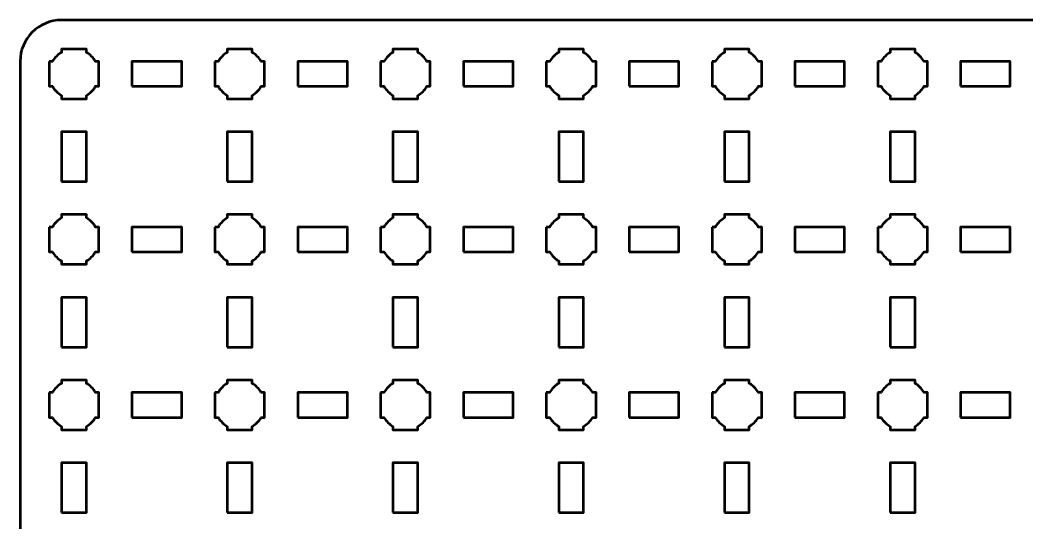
# Model space of a CAD drawing. Header units: centimetres. Extents: x -35.1 to 14.2, y -39.5 to 9.8.
# Drawn here: x -35.15 to -23, y 3.73 to 9.8 of the extents above; entities that cross this region are included whole.
import ezdxf

# ---------------------------------------------------------------- set-up
doc = ezdxf.new("R2010")
doc.units = ezdxf.units.CM
doc.header["$MEASUREMENT"] = 0
doc.layers.add('Layer 1', color=7, linetype='Continuous')

msp = doc.modelspace()

# ---------------------------------------------------------------- linework, layer by layer
at = {"layer": 'Layer 1', "color": 250, "lineweight": 53}
for points in [[(-33.8, 9), (-33.2, 9), (-33.2, 9.3), (-33.8, 9.3), (-33.8, 9)], [(-31.8, 9), (-31.2, 9), (-31.2, 9.3), (-31.8, 9.3), (-31.8, 9)], [(-29.8, 9), (-29.2, 9), (-29.2, 9.3), (-29.8, 9.3), (-29.8, 9)], [(-27.8, 9), (-27.2, 9), (-27.2, 9.3), (-27.8, 9.3), (-27.8, 9)], [(-25.8, 9), (-25.2, 9), (-25.2, 9.3), (-25.8, 9.3), (-25.8, 9)], [(-23.8, 9), (-23.2, 9), (-23.2, 9.3), (-23.8, 9.3), (-23.8, 9)], [(-34.65, 7.85), (-34.35, 7.85), (-34.35, 8.45), (-34.65, 8.45), (-34.65, 7.85)], [(-32.65, 7.85), (-32.35, 7.85), (-32.35, 8.45), (-32.65, 8.45), (-32.65, 7.85)], [(-30.65, 7.85), (-30.35, 7.85), (-30.35, 8.45), (-30.65, 8.45), (-30.65, 7.85)], [(-28.65, 7.85), (-28.35, 7.85), (-28.35, 8.45), (-28.65, 8.45), (-28.65, 7.85)], [(-26.65, 7.85), (-26.35, 7.85), (-26.35, 8.45), (-26.65, 8.45), (-26.65, 7.85)], [(-24.65, 7.85), (-24.35, 7.85), (-24.35, 8.45), (-24.65, 8.45), (-24.65, 7.85)], [(-33.8, 7), (-33.2, 7), (-33.2, 7.3), (-33.8, 7.3), (-33.8, 7)], [(-31.8, 7), (-31.2, 7), (-31.2, 7.3), (-31.8, 7.3), (-31.8, 7)], [(-29.8, 7), (-29.2, 7), (-29.2, 7.3), (-29.8, 7.3), (-29.8, 7)], [(-27.8, 7), (-27.2, 7), (-27.2, 7.3), (-27.8, 7.3), (-27.8, 7)], [(-25.8, 7), (-25.2, 7), (-25.2, 7.3), (-25.8, 7.3), (-25.8, 7)], [(-23.8, 7), (-23.2, 7), (-23.2, 7.3), (-23.8, 7.3), (-23.8, 7)], [(-34.65, 5.85), (-34.35, 5.85), (-34.35, 6.45), (-34.65, 6.45), (-34.65, 5.85)], [(-32.65, 5.85), (-32.35, 5.85), (-32.35, 6.45), (-32.65, 6.45), (-32.65, 5.85)], [(-30.65, 5.85), (-30.35, 5.85), (-30.35, 6.45), (-30.65, 6.45), (-30.65, 5.85)], [(-28.65, 5.85), (-28.35, 5.85), (-28.35, 6.45), (-28.65, 6.45), (-28.65, 5.85)], [(-26.65, 5.85), (-26.35, 5.85), (-26.35, 6.45), (-26.65, 6.45), (-26.65, 5.85)], [(-24.65, 5.85), (-24.35, 5.85), (-24.35, 6.45), (-24.65, 6.45), (-24.65, 5.85)], [(-33.8, 5), (-33.2, 5), (-33.2, 5.3), (-33.8, 5.3), (-33.8, 5)], [(-31.8, 5), (-31.2, 5), (-31.2, 5.3), (-31.8, 5.3), (-31.8, 5)], [(-29.8, 5), (-29.2, 5), (-29.2, 5.3), (-29.8, 5.3), (-29.8, 5)], [(-27.8, 5), (-27.2, 5), (-27.2, 5.3), (-27.8, 5.3), (-27.8, 5)], [(-25.8, 5), (-25.2, 5), (-25.2, 5.3), (-25.8, 5.3), (-25.8, 5)], [(-23.8, 5), (-23.2, 5), (-23.2, 5.3), (-23.8, 5.3), (-23.8, 5)], [(-34.65, 3.85), (-34.35, 3.85), (-34.35, 4.45), (-34.65, 4.45), (-34.65, 3.85)], [(-32.65, 3.85), (-32.35, 3.85), (-32.35, 4.45), (-32.65, 4.45), (-32.65, 3.85)], [(-30.65, 3.85), (-30.35, 3.85), (-30.35, 4.45), (-30.65, 4.45), (-30.65, 3.85)], [(-28.65, 3.85), (-28.35, 3.85), (-28.35, 4.45), (-28.65, 4.45), (-28.65, 3.85)], [(-26.65, 3.85), (-26.35, 3.85), (-26.35, 4.45), (-26.65, 4.45), (-26.65, 3.85)], [(-24.65, 3.85), (-24.35, 3.85), (-24.35, 4.45), (-24.65, 4.45), (-24.65, 3.85)]]:
    msp.add_lwpolyline(points, close=True, dxfattribs=at)
msp.add_open_spline([(-35.15, -39), (-35.15, -39), (-35.15, 9.3), (-35.15, 9.3), (-35.15, 9.3), (-35.15, 9.57609), (-34.92609, 9.8), (-34.65, 9.8), (-34.65, 9.8), (-34.65, 9.8), (13.65, 9.8), (13.65, 9.8), (13.65, 9.8), (13.92609, 9.8), (14.15, 9.57609), (14.15, 9.3), (14.15, 9.3), (14.15, 9.3), (14.15, -39), (14.15, -39), (14.15, -39), (14.15, -39.27609), (13.92609, -39.5), (13.65, -39.5), (13.65, -39.5), (13.65, -39.5), (-34.65, -39.5), (-34.65, -39.5), (-34.65, -39.5), (-34.92609, -39.5), (-35.15, -39.27609), (-35.15, -39)], degree=3, knots=[0, 0, 0, 0, 0.125, 0.125, 0.125, 0.125, 0.25, 0.25, 0.25, 0.25, 0.375, 0.375, 0.375, 0.375, 0.5, 0.5, 0.5, 0.5, 0.625, 0.625, 0.625, 0.625, 0.75, 0.75, 0.75, 0.75, 0.875, 0.875, 0.875, 0.875, 1, 1, 1, 1], dxfattribs=at)
at = {"layer": 'Layer 1', "lineweight": 53}
for points in [[(-34.8, 9.3), (-34.8, 9.3), (-34.75985, 9.3), (-34.75985, 9.3), (-34.75985, 9.3), (-34.7335, 9.34553), (-34.69553, 9.3835), (-34.65, 9.40985), (-34.65, 9.40985), (-34.65, 9.40985), (-34.65, 9.45), (-34.65, 9.45), (-34.65, 9.45), (-34.65, 9.45), (-34.5, 9.45), (-34.5, 9.45), (-34.5, 9.45), (-34.5, 9.45), (-34.35, 9.45), (-34.35, 9.45), (-34.35, 9.45), (-34.35, 9.45), (-34.35, 9.40985), (-34.35, 9.40985), (-34.35, 9.40985), (-34.30447, 9.3835), (-34.2665, 9.34553), (-34.24015, 9.3), (-34.24015, 9.3), (-34.24015, 9.3), (-34.2, 9.3), (-34.2, 9.3), (-34.2, 9.3), (-34.2, 9.3), (-34.2, 9.15), (-34.2, 9.15), (-34.2, 9.15), (-34.2, 9.15), (-34.2, 9), (-34.2, 9), (-34.2, 9), (-34.2, 9), (-34.24015, 9), (-34.24015, 9), (-34.24015, 9), (-34.2665, 8.95447), (-34.30447, 8.9165), (-34.35, 8.89015), (-34.35, 8.89015), (-34.35, 8.89015), (-34.35, 8.85), (-34.35, 8.85), (-34.35, 8.85), (-34.35, 8.85), (-34.5, 8.85), (-34.5, 8.85), (-34.5, 8.85), (-34.5, 8.85), (-34.65, 8.85), (-34.65, 8.85), (-34.65, 8.85), (-34.65, 8.85), (-34.65, 8.89015), (-34.65, 8.89015), (-34.65, 8.89015), (-34.69553, 8.9165), (-34.7335, 8.95447), (-34.75985, 9), (-34.75985, 9), (-34.75985, 9), (-34.8, 9), (-34.8, 9), (-34.8, 9), (-34.8, 9), (-34.8, 9.15), (-34.8, 9.15), (-34.8, 9.15), (-34.8, 9.15), (-34.8, 9.3), (-34.8, 9.3)], [(-32.8, 9.3), (-32.8, 9.3), (-32.75985, 9.3), (-32.75985, 9.3), (-32.75985, 9.3), (-32.7335, 9.34553), (-32.69553, 9.3835), (-32.65, 9.40985), (-32.65, 9.40985), (-32.65, 9.40985), (-32.65, 9.45), (-32.65, 9.45), (-32.65, 9.45), (-32.65, 9.45), (-32.5, 9.45), (-32.5, 9.45), (-32.5, 9.45), (-32.5, 9.45), (-32.35, 9.45), (-32.35, 9.45), (-32.35, 9.45), (-32.35, 9.45), (-32.35, 9.40985), (-32.35, 9.40985), (-32.35, 9.40985), (-32.30447, 9.3835), (-32.2665, 9.34553), (-32.24015, 9.3), (-32.24015, 9.3), (-32.24015, 9.3), (-32.2, 9.3), (-32.2, 9.3), (-32.2, 9.3), (-32.2, 9.3), (-32.2, 9.15), (-32.2, 9.15), (-32.2, 9.15), (-32.2, 9.15), (-32.2, 9), (-32.2, 9), (-32.2, 9), (-32.2, 9), (-32.24015, 9), (-32.24015, 9), (-32.24015, 9), (-32.2665, 8.95447), (-32.30447, 8.9165), (-32.35, 8.89015), (-32.35, 8.89015), (-32.35, 8.89015), (-32.35, 8.85), (-32.35, 8.85), (-32.35, 8.85), (-32.35, 8.85), (-32.5, 8.85), (-32.5, 8.85), (-32.5, 8.85), (-32.5, 8.85), (-32.65, 8.85), (-32.65, 8.85), (-32.65, 8.85), (-32.65, 8.85), (-32.65, 8.89015), (-32.65, 8.89015), (-32.65, 8.89015), (-32.69553, 8.9165), (-32.7335, 8.95447), (-32.75985, 9), (-32.75985, 9), (-32.75985, 9), (-32.8, 9), (-32.8, 9), (-32.8, 9), (-32.8, 9), (-32.8, 9.15), (-32.8, 9.15), (-32.8, 9.15), (-32.8, 9.15), (-32.8, 9.3), (-32.8, 9.3)], [(-30.8, 9.3), (-30.8, 9.3), (-30.75985, 9.3), (-30.75985, 9.3), (-30.75985, 9.3), (-30.7335, 9.34553), (-30.69553, 9.3835), (-30.65, 9.40985), (-30.65, 9.40985), (-30.65, 9.40985), (-30.65, 9.45), (-30.65, 9.45), (-30.65, 9.45), (-30.65, 9.45), (-30.5, 9.45), (-30.5, 9.45), (-30.5, 9.45), (-30.5, 9.45), (-30.35, 9.45), (-30.35, 9.45), (-30.35, 9.45), (-30.35, 9.45), (-30.35, 9.40985), (-30.35, 9.40985), (-30.35, 9.40985), (-30.30447, 9.3835), (-30.2665, 9.34553), (-30.24015, 9.3), (-30.24015, 9.3), (-30.24015, 9.3), (-30.2, 9.3), (-30.2, 9.3), (-30.2, 9.3), (-30.2, 9.3), (-30.2, 9.15), (-30.2, 9.15), (-30.2, 9.15), (-30.2, 9.15), (-30.2, 9), (-30.2, 9), (-30.2, 9), (-30.2, 9), (-30.24015, 9), (-30.24015, 9), (-30.24015, 9), (-30.2665, 8.95447), (-30.30447, 8.9165), (-30.35, 8.89015), (-30.35, 8.89015), (-30.35, 8.89015), (-30.35, 8.85), (-30.35, 8.85), (-30.35, 8.85), (-30.35, 8.85), (-30.5, 8.85), (-30.5, 8.85), (-30.5, 8.85), (-30.5, 8.85), (-30.65, 8.85), (-30.65, 8.85), (-30.65, 8.85), (-30.65, 8.85), (-30.65, 8.89015), (-30.65, 8.89015), (-30.65, 8.89015), (-30.69553, 8.9165), (-30.7335, 8.95447), (-30.75985, 9), (-30.75985, 9), (-30.75985, 9), (-30.8, 9), (-30.8, 9), (-30.8, 9), (-30.8, 9), (-30.8, 9.15), (-30.8, 9.15), (-30.8, 9.15), (-30.8, 9.15), (-30.8, 9.3), (-30.8, 9.3)], [(-28.8, 9.3), (-28.8, 9.3), (-28.75985, 9.3), (-28.75985, 9.3), (-28.75985, 9.3), (-28.7335, 9.34553), (-28.69553, 9.3835), (-28.65, 9.40985), (-28.65, 9.40985), (-28.65, 9.40985), (-28.65, 9.45), (-28.65, 9.45), (-28.65, 9.45), (-28.65, 9.45), (-28.5, 9.45), (-28.5, 9.45), (-28.5, 9.45), (-28.5, 9.45), (-28.35, 9.45), (-28.35, 9.45), (-28.35, 9.45), (-28.35, 9.45), (-28.35, 9.40985), (-28.35, 9.40985), (-28.35, 9.40985), (-28.30447, 9.3835), (-28.2665, 9.34553), (-28.24015, 9.3), (-28.24015, 9.3), (-28.24015, 9.3), (-28.2, 9.3), (-28.2, 9.3), (-28.2, 9.3), (-28.2, 9.3), (-28.2, 9.15), (-28.2, 9.15), (-28.2, 9.15), (-28.2, 9.15), (-28.2, 9), (-28.2, 9), (-28.2, 9), (-28.2, 9), (-28.24015, 9), (-28.24015, 9), (-28.24015, 9), (-28.2665, 8.95447), (-28.30447, 8.9165), (-28.35, 8.89015), (-28.35, 8.89015), (-28.35, 8.89015), (-28.35, 8.85), (-28.35, 8.85), (-28.35, 8.85), (-28.35, 8.85), (-28.5, 8.85), (-28.5, 8.85), (-28.5, 8.85), (-28.5, 8.85), (-28.65, 8.85), (-28.65, 8.85), (-28.65, 8.85), (-28.65, 8.85), (-28.65, 8.89015), (-28.65, 8.89015), (-28.65, 8.89015), (-28.69553, 8.9165), (-28.7335, 8.95447), (-28.75985, 9), (-28.75985, 9), (-28.75985, 9), (-28.8, 9), (-28.8, 9), (-28.8, 9), (-28.8, 9), (-28.8, 9.15), (-28.8, 9.15), (-28.8, 9.15), (-28.8, 9.15), (-28.8, 9.3), (-28.8, 9.3)], [(-26.8, 9.3), (-26.8, 9.3), (-26.75985, 9.3), (-26.75985, 9.3), (-26.75985, 9.3), (-26.7335, 9.34553), (-26.69553, 9.3835), (-26.65, 9.40985), (-26.65, 9.40985), (-26.65, 9.40985), (-26.65, 9.45), (-26.65, 9.45), (-26.65, 9.45), (-26.65, 9.45), (-26.5, 9.45), (-26.5, 9.45), (-26.5, 9.45), (-26.5, 9.45), (-26.35, 9.45), (-26.35, 9.45), (-26.35, 9.45), (-26.35, 9.45), (-26.35, 9.40985), (-26.35, 9.40985), (-26.35, 9.40985), (-26.30447, 9.3835), (-26.2665, 9.34553), (-26.24015, 9.3), (-26.24015, 9.3), (-26.24015, 9.3), (-26.2, 9.3), (-26.2, 9.3), (-26.2, 9.3), (-26.2, 9.3), (-26.2, 9.15), (-26.2, 9.15), (-26.2, 9.15), (-26.2, 9.15), (-26.2, 9), (-26.2, 9), (-26.2, 9), (-26.2, 9), (-26.24015, 9), (-26.24015, 9), (-26.24015, 9), (-26.2665, 8.95447), (-26.30447, 8.9165), (-26.35, 8.89015), (-26.35, 8.89015), (-26.35, 8.89015), (-26.35, 8.85), (-26.35, 8.85), (-26.35, 8.85), (-26.35, 8.85), (-26.5, 8.85), (-26.5, 8.85), (-26.5, 8.85), (-26.5, 8.85), (-26.65, 8.85), (-26.65, 8.85), (-26.65, 8.85), (-26.65, 8.85), (-26.65, 8.89015), (-26.65, 8.89015), (-26.65, 8.89015), (-26.69553, 8.9165), (-26.7335, 8.95447), (-26.75985, 9), (-26.75985, 9), (-26.75985, 9), (-26.8, 9), (-26.8, 9), (-26.8, 9), (-26.8, 9), (-26.8, 9.15), (-26.8, 9.15), (-26.8, 9.15), (-26.8, 9.15), (-26.8, 9.3), (-26.8, 9.3)], [(-24.8, 9.3), (-24.8, 9.3), (-24.75985, 9.3), (-24.75985, 9.3), (-24.75985, 9.3), (-24.7335, 9.34553), (-24.69553, 9.3835), (-24.65, 9.40985), (-24.65, 9.40985), (-24.65, 9.40985), (-24.65, 9.45), (-24.65, 9.45), (-24.65, 9.45), (-24.65, 9.45), (-24.5, 9.45), (-24.5, 9.45), (-24.5, 9.45), (-24.5, 9.45), (-24.35, 9.45), (-24.35, 9.45), (-24.35, 9.45), (-24.35, 9.45), (-24.35, 9.40985), (-24.35, 9.40985), (-24.35, 9.40985), (-24.30447, 9.3835), (-24.2665, 9.34553), (-24.24015, 9.3), (-24.24015, 9.3), (-24.24015, 9.3), (-24.2, 9.3), (-24.2, 9.3), (-24.2, 9.3), (-24.2, 9.3), (-24.2, 9.15), (-24.2, 9.15), (-24.2, 9.15), (-24.2, 9.15), (-24.2, 9), (-24.2, 9), (-24.2, 9), (-24.2, 9), (-24.24015, 9), (-24.24015, 9), (-24.24015, 9), (-24.2665, 8.95447), (-24.30447, 8.9165), (-24.35, 8.89015), (-24.35, 8.89015), (-24.35, 8.89015), (-24.35, 8.85), (-24.35, 8.85), (-24.35, 8.85), (-24.35, 8.85), (-24.5, 8.85), (-24.5, 8.85), (-24.5, 8.85), (-24.5, 8.85), (-24.65, 8.85), (-24.65, 8.85), (-24.65, 8.85), (-24.65, 8.85), (-24.65, 8.89015), (-24.65, 8.89015), (-24.65, 8.89015), (-24.69553, 8.9165), (-24.7335, 8.95447), (-24.75985, 9), (-24.75985, 9), (-24.75985, 9), (-24.8, 9), (-24.8, 9), (-24.8, 9), (-24.8, 9), (-24.8, 9.15), (-24.8, 9.15), (-24.8, 9.15), (-24.8, 9.15), (-24.8, 9.3), (-24.8, 9.3)], [(-34.8, 7.3), (-34.8, 7.3), (-34.75985, 7.3), (-34.75985, 7.3), (-34.75985, 7.3), (-34.7335, 7.34553), (-34.69553, 7.3835), (-34.65, 7.40985), (-34.65, 7.40985), (-34.65, 7.40985), (-34.65, 7.45), (-34.65, 7.45), (-34.65, 7.45), (-34.65, 7.45), (-34.5, 7.45), (-34.5, 7.45), (-34.5, 7.45), (-34.5, 7.45), (-34.35, 7.45), (-34.35, 7.45), (-34.35, 7.45), (-34.35, 7.45), (-34.35, 7.40985), (-34.35, 7.40985), (-34.35, 7.40985), (-34.30447, 7.3835), (-34.2665, 7.34553), (-34.24015, 7.3), (-34.24015, 7.3), (-34.24015, 7.3), (-34.2, 7.3), (-34.2, 7.3), (-34.2, 7.3), (-34.2, 7.3), (-34.2, 7.15), (-34.2, 7.15), (-34.2, 7.15), (-34.2, 7.15), (-34.2, 7), (-34.2, 7), (-34.2, 7), (-34.2, 7), (-34.24015, 7), (-34.24015, 7), (-34.24015, 7), (-34.2665, 6.95447), (-34.30447, 6.9165), (-34.35, 6.89015), (-34.35, 6.89015), (-34.35, 6.89015), (-34.35, 6.85), (-34.35, 6.85), (-34.35, 6.85), (-34.35, 6.85), (-34.5, 6.85), (-34.5, 6.85), (-34.5, 6.85), (-34.5, 6.85), (-34.65, 6.85), (-34.65, 6.85), (-34.65, 6.85), (-34.65, 6.85), (-34.65, 6.89015), (-34.65, 6.89015), (-34.65, 6.89015), (-34.69553, 6.9165), (-34.7335, 6.95447), (-34.75985, 7), (-34.75985, 7), (-34.75985, 7), (-34.8, 7), (-34.8, 7), (-34.8, 7), (-34.8, 7), (-34.8, 7.15), (-34.8, 7.15), (-34.8, 7.15), (-34.8, 7.15), (-34.8, 7.3), (-34.8, 7.3)], [(-32.8, 7.3), (-32.8, 7.3), (-32.75985, 7.3), (-32.75985, 7.3), (-32.75985, 7.3), (-32.7335, 7.34553), (-32.69553, 7.3835), (-32.65, 7.40985), (-32.65, 7.40985), (-32.65, 7.40985), (-32.65, 7.45), (-32.65, 7.45), (-32.65, 7.45), (-32.65, 7.45), (-32.5, 7.45), (-32.5, 7.45), (-32.5, 7.45), (-32.5, 7.45), (-32.35, 7.45), (-32.35, 7.45), (-32.35, 7.45), (-32.35, 7.45), (-32.35, 7.40985), (-32.35, 7.40985), (-32.35, 7.40985), (-32.30447, 7.3835), (-32.2665, 7.34553), (-32.24015, 7.3), (-32.24015, 7.3), (-32.24015, 7.3), (-32.2, 7.3), (-32.2, 7.3), (-32.2, 7.3), (-32.2, 7.3), (-32.2, 7.15), (-32.2, 7.15), (-32.2, 7.15), (-32.2, 7.15), (-32.2, 7), (-32.2, 7), (-32.2, 7), (-32.2, 7), (-32.24015, 7), (-32.24015, 7), (-32.24015, 7), (-32.2665, 6.95447), (-32.30447, 6.9165), (-32.35, 6.89015), (-32.35, 6.89015), (-32.35, 6.89015), (-32.35, 6.85), (-32.35, 6.85), (-32.35, 6.85), (-32.35, 6.85), (-32.5, 6.85), (-32.5, 6.85), (-32.5, 6.85), (-32.5, 6.85), (-32.65, 6.85), (-32.65, 6.85), (-32.65, 6.85), (-32.65, 6.85), (-32.65, 6.89015), (-32.65, 6.89015), (-32.65, 6.89015), (-32.69553, 6.9165), (-32.7335, 6.95447), (-32.75985, 7), (-32.75985, 7), (-32.75985, 7), (-32.8, 7), (-32.8, 7), (-32.8, 7), (-32.8, 7), (-32.8, 7.15), (-32.8, 7.15), (-32.8, 7.15), (-32.8, 7.15), (-32.8, 7.3), (-32.8, 7.3)], [(-30.8, 7.3), (-30.8, 7.3), (-30.75985, 7.3), (-30.75985, 7.3), (-30.75985, 7.3), (-30.7335, 7.34553), (-30.69553, 7.3835), (-30.65, 7.40985), (-30.65, 7.40985), (-30.65, 7.40985), (-30.65, 7.45), (-30.65, 7.45), (-30.65, 7.45), (-30.65, 7.45), (-30.5, 7.45), (-30.5, 7.45), (-30.5, 7.45), (-30.5, 7.45), (-30.35, 7.45), (-30.35, 7.45), (-30.35, 7.45), (-30.35, 7.45), (-30.35, 7.40985), (-30.35, 7.40985), (-30.35, 7.40985), (-30.30447, 7.3835), (-30.2665, 7.34553), (-30.24015, 7.3), (-30.24015, 7.3), (-30.24015, 7.3), (-30.2, 7.3), (-30.2, 7.3), (-30.2, 7.3), (-30.2, 7.3), (-30.2, 7.15), (-30.2, 7.15), (-30.2, 7.15), (-30.2, 7.15), (-30.2, 7), (-30.2, 7), (-30.2, 7), (-30.2, 7), (-30.24015, 7), (-30.24015, 7), (-30.24015, 7), (-30.2665, 6.95447), (-30.30447, 6.9165), (-30.35, 6.89015), (-30.35, 6.89015), (-30.35, 6.89015), (-30.35, 6.85), (-30.35, 6.85), (-30.35, 6.85), (-30.35, 6.85), (-30.5, 6.85), (-30.5, 6.85), (-30.5, 6.85), (-30.5, 6.85), (-30.65, 6.85), (-30.65, 6.85), (-30.65, 6.85), (-30.65, 6.85), (-30.65, 6.89015), (-30.65, 6.89015), (-30.65, 6.89015), (-30.69553, 6.9165), (-30.7335, 6.95447), (-30.75985, 7), (-30.75985, 7), (-30.75985, 7), (-30.8, 7), (-30.8, 7), (-30.8, 7), (-30.8, 7), (-30.8, 7.15), (-30.8, 7.15), (-30.8, 7.15), (-30.8, 7.15), (-30.8, 7.3), (-30.8, 7.3)], [(-28.8, 7.3), (-28.8, 7.3), (-28.75985, 7.3), (-28.75985, 7.3), (-28.75985, 7.3), (-28.7335, 7.34553), (-28.69553, 7.3835), (-28.65, 7.40985), (-28.65, 7.40985), (-28.65, 7.40985), (-28.65, 7.45), (-28.65, 7.45), (-28.65, 7.45), (-28.65, 7.45), (-28.5, 7.45), (-28.5, 7.45), (-28.5, 7.45), (-28.5, 7.45), (-28.35, 7.45), (-28.35, 7.45), (-28.35, 7.45), (-28.35, 7.45), (-28.35, 7.40985), (-28.35, 7.40985), (-28.35, 7.40985), (-28.30447, 7.3835), (-28.2665, 7.34553), (-28.24015, 7.3), (-28.24015, 7.3), (-28.24015, 7.3), (-28.2, 7.3), (-28.2, 7.3), (-28.2, 7.3), (-28.2, 7.3), (-28.2, 7.15), (-28.2, 7.15), (-28.2, 7.15), (-28.2, 7.15), (-28.2, 7), (-28.2, 7), (-28.2, 7), (-28.2, 7), (-28.24015, 7), (-28.24015, 7), (-28.24015, 7), (-28.2665, 6.95447), (-28.30447, 6.9165), (-28.35, 6.89015), (-28.35, 6.89015), (-28.35, 6.89015), (-28.35, 6.85), (-28.35, 6.85), (-28.35, 6.85), (-28.35, 6.85), (-28.5, 6.85), (-28.5, 6.85), (-28.5, 6.85), (-28.5, 6.85), (-28.65, 6.85), (-28.65, 6.85), (-28.65, 6.85), (-28.65, 6.85), (-28.65, 6.89015), (-28.65, 6.89015), (-28.65, 6.89015), (-28.69553, 6.9165), (-28.7335, 6.95447), (-28.75985, 7), (-28.75985, 7), (-28.75985, 7), (-28.8, 7), (-28.8, 7), (-28.8, 7), (-28.8, 7), (-28.8, 7.15), (-28.8, 7.15), (-28.8, 7.15), (-28.8, 7.15), (-28.8, 7.3), (-28.8, 7.3)], [(-26.8, 7.3), (-26.8, 7.3), (-26.75985, 7.3), (-26.75985, 7.3), (-26.75985, 7.3), (-26.7335, 7.34553), (-26.69553, 7.3835), (-26.65, 7.40985), (-26.65, 7.40985), (-26.65, 7.40985), (-26.65, 7.45), (-26.65, 7.45), (-26.65, 7.45), (-26.65, 7.45), (-26.5, 7.45), (-26.5, 7.45), (-26.5, 7.45), (-26.5, 7.45), (-26.35, 7.45), (-26.35, 7.45), (-26.35, 7.45), (-26.35, 7.45), (-26.35, 7.40985), (-26.35, 7.40985), (-26.35, 7.40985), (-26.30447, 7.3835), (-26.2665, 7.34553), (-26.24015, 7.3), (-26.24015, 7.3), (-26.24015, 7.3), (-26.2, 7.3), (-26.2, 7.3), (-26.2, 7.3), (-26.2, 7.3), (-26.2, 7.15), (-26.2, 7.15), (-26.2, 7.15), (-26.2, 7.15), (-26.2, 7), (-26.2, 7), (-26.2, 7), (-26.2, 7), (-26.24015, 7), (-26.24015, 7), (-26.24015, 7), (-26.2665, 6.95447), (-26.30447, 6.9165), (-26.35, 6.89015), (-26.35, 6.89015), (-26.35, 6.89015), (-26.35, 6.85), (-26.35, 6.85), (-26.35, 6.85), (-26.35, 6.85), (-26.5, 6.85), (-26.5, 6.85), (-26.5, 6.85), (-26.5, 6.85), (-26.65, 6.85), (-26.65, 6.85), (-26.65, 6.85), (-26.65, 6.85), (-26.65, 6.89015), (-26.65, 6.89015), (-26.65, 6.89015), (-26.69553, 6.9165), (-26.7335, 6.95447), (-26.75985, 7), (-26.75985, 7), (-26.75985, 7), (-26.8, 7), (-26.8, 7), (-26.8, 7), (-26.8, 7), (-26.8, 7.15), (-26.8, 7.15), (-26.8, 7.15), (-26.8, 7.15), (-26.8, 7.3), (-26.8, 7.3)], [(-24.8, 7.3), (-24.8, 7.3), (-24.75985, 7.3), (-24.75985, 7.3), (-24.75985, 7.3), (-24.7335, 7.34553), (-24.69553, 7.3835), (-24.65, 7.40985), (-24.65, 7.40985), (-24.65, 7.40985), (-24.65, 7.45), (-24.65, 7.45), (-24.65, 7.45), (-24.65, 7.45), (-24.5, 7.45), (-24.5, 7.45), (-24.5, 7.45), (-24.5, 7.45), (-24.35, 7.45), (-24.35, 7.45), (-24.35, 7.45), (-24.35, 7.45), (-24.35, 7.40985), (-24.35, 7.40985), (-24.35, 7.40985), (-24.30447, 7.3835), (-24.2665, 7.34553), (-24.24015, 7.3), (-24.24015, 7.3), (-24.24015, 7.3), (-24.2, 7.3), (-24.2, 7.3), (-24.2, 7.3), (-24.2, 7.3), (-24.2, 7.15), (-24.2, 7.15), (-24.2, 7.15), (-24.2, 7.15), (-24.2, 7), (-24.2, 7), (-24.2, 7), (-24.2, 7), (-24.24015, 7), (-24.24015, 7), (-24.24015, 7), (-24.2665, 6.95447), (-24.30447, 6.9165), (-24.35, 6.89015), (-24.35, 6.89015), (-24.35, 6.89015), (-24.35, 6.85), (-24.35, 6.85), (-24.35, 6.85), (-24.35, 6.85), (-24.5, 6.85), (-24.5, 6.85), (-24.5, 6.85), (-24.5, 6.85), (-24.65, 6.85), (-24.65, 6.85), (-24.65, 6.85), (-24.65, 6.85), (-24.65, 6.89015), (-24.65, 6.89015), (-24.65, 6.89015), (-24.69553, 6.9165), (-24.7335, 6.95447), (-24.75985, 7), (-24.75985, 7), (-24.75985, 7), (-24.8, 7), (-24.8, 7), (-24.8, 7), (-24.8, 7), (-24.8, 7.15), (-24.8, 7.15), (-24.8, 7.15), (-24.8, 7.15), (-24.8, 7.3), (-24.8, 7.3)], [(-34.8, 5.3), (-34.8, 5.3), (-34.75985, 5.3), (-34.75985, 5.3), (-34.75985, 5.3), (-34.7335, 5.34553), (-34.69553, 5.3835), (-34.65, 5.40985), (-34.65, 5.40985), (-34.65, 5.40985), (-34.65, 5.45), (-34.65, 5.45), (-34.65, 5.45), (-34.65, 5.45), (-34.5, 5.45), (-34.5, 5.45), (-34.5, 5.45), (-34.5, 5.45), (-34.35, 5.45), (-34.35, 5.45), (-34.35, 5.45), (-34.35, 5.45), (-34.35, 5.40985), (-34.35, 5.40985), (-34.35, 5.40985), (-34.30447, 5.3835), (-34.2665, 5.34553), (-34.24015, 5.3), (-34.24015, 5.3), (-34.24015, 5.3), (-34.2, 5.3), (-34.2, 5.3), (-34.2, 5.3), (-34.2, 5.3), (-34.2, 5.15), (-34.2, 5.15), (-34.2, 5.15), (-34.2, 5.15), (-34.2, 5), (-34.2, 5), (-34.2, 5), (-34.2, 5), (-34.24015, 5), (-34.24015, 5), (-34.24015, 5), (-34.2665, 4.95447), (-34.30447, 4.9165), (-34.35, 4.89015), (-34.35, 4.89015), (-34.35, 4.89015), (-34.35, 4.85), (-34.35, 4.85), (-34.35, 4.85), (-34.35, 4.85), (-34.5, 4.85), (-34.5, 4.85), (-34.5, 4.85), (-34.5, 4.85), (-34.65, 4.85), (-34.65, 4.85), (-34.65, 4.85), (-34.65, 4.85), (-34.65, 4.89015), (-34.65, 4.89015), (-34.65, 4.89015), (-34.69553, 4.9165), (-34.7335, 4.95447), (-34.75985, 5), (-34.75985, 5), (-34.75985, 5), (-34.8, 5), (-34.8, 5), (-34.8, 5), (-34.8, 5), (-34.8, 5.15), (-34.8, 5.15), (-34.8, 5.15), (-34.8, 5.15), (-34.8, 5.3), (-34.8, 5.3)], [(-32.8, 5.3), (-32.8, 5.3), (-32.75985, 5.3), (-32.75985, 5.3), (-32.75985, 5.3), (-32.7335, 5.34553), (-32.69553, 5.3835), (-32.65, 5.40985), (-32.65, 5.40985), (-32.65, 5.40985), (-32.65, 5.45), (-32.65, 5.45), (-32.65, 5.45), (-32.65, 5.45), (-32.5, 5.45), (-32.5, 5.45), (-32.5, 5.45), (-32.5, 5.45), (-32.35, 5.45), (-32.35, 5.45), (-32.35, 5.45), (-32.35, 5.45), (-32.35, 5.40985), (-32.35, 5.40985), (-32.35, 5.40985), (-32.30447, 5.3835), (-32.2665, 5.34553), (-32.24015, 5.3), (-32.24015, 5.3), (-32.24015, 5.3), (-32.2, 5.3), (-32.2, 5.3), (-32.2, 5.3), (-32.2, 5.3), (-32.2, 5.15), (-32.2, 5.15), (-32.2, 5.15), (-32.2, 5.15), (-32.2, 5), (-32.2, 5), (-32.2, 5), (-32.2, 5), (-32.24015, 5), (-32.24015, 5), (-32.24015, 5), (-32.2665, 4.95447), (-32.30447, 4.9165), (-32.35, 4.89015), (-32.35, 4.89015), (-32.35, 4.89015), (-32.35, 4.85), (-32.35, 4.85), (-32.35, 4.85), (-32.35, 4.85), (-32.5, 4.85), (-32.5, 4.85), (-32.5, 4.85), (-32.5, 4.85), (-32.65, 4.85), (-32.65, 4.85), (-32.65, 4.85), (-32.65, 4.85), (-32.65, 4.89015), (-32.65, 4.89015), (-32.65, 4.89015), (-32.69553, 4.9165), (-32.7335, 4.95447), (-32.75985, 5), (-32.75985, 5), (-32.75985, 5), (-32.8, 5), (-32.8, 5), (-32.8, 5), (-32.8, 5), (-32.8, 5.15), (-32.8, 5.15), (-32.8, 5.15), (-32.8, 5.15), (-32.8, 5.3), (-32.8, 5.3)], [(-30.8, 5.3), (-30.8, 5.3), (-30.75985, 5.3), (-30.75985, 5.3), (-30.75985, 5.3), (-30.7335, 5.34553), (-30.69553, 5.3835), (-30.65, 5.40985), (-30.65, 5.40985), (-30.65, 5.40985), (-30.65, 5.45), (-30.65, 5.45), (-30.65, 5.45), (-30.65, 5.45), (-30.5, 5.45), (-30.5, 5.45), (-30.5, 5.45), (-30.5, 5.45), (-30.35, 5.45), (-30.35, 5.45), (-30.35, 5.45), (-30.35, 5.45), (-30.35, 5.40985), (-30.35, 5.40985), (-30.35, 5.40985), (-30.30447, 5.3835), (-30.2665, 5.34553), (-30.24015, 5.3), (-30.24015, 5.3), (-30.24015, 5.3), (-30.2, 5.3), (-30.2, 5.3), (-30.2, 5.3), (-30.2, 5.3), (-30.2, 5.15), (-30.2, 5.15), (-30.2, 5.15), (-30.2, 5.15), (-30.2, 5), (-30.2, 5), (-30.2, 5), (-30.2, 5), (-30.24015, 5), (-30.24015, 5), (-30.24015, 5), (-30.2665, 4.95447), (-30.30447, 4.9165), (-30.35, 4.89015), (-30.35, 4.89015), (-30.35, 4.89015), (-30.35, 4.85), (-30.35, 4.85), (-30.35, 4.85), (-30.35, 4.85), (-30.5, 4.85), (-30.5, 4.85), (-30.5, 4.85), (-30.5, 4.85), (-30.65, 4.85), (-30.65, 4.85), (-30.65, 4.85), (-30.65, 4.85), (-30.65, 4.89015), (-30.65, 4.89015), (-30.65, 4.89015), (-30.69553, 4.9165), (-30.7335, 4.95447), (-30.75985, 5), (-30.75985, 5), (-30.75985, 5), (-30.8, 5), (-30.8, 5), (-30.8, 5), (-30.8, 5), (-30.8, 5.15), (-30.8, 5.15), (-30.8, 5.15), (-30.8, 5.15), (-30.8, 5.3), (-30.8, 5.3)], [(-28.8, 5.3), (-28.8, 5.3), (-28.75985, 5.3), (-28.75985, 5.3), (-28.75985, 5.3), (-28.7335, 5.34553), (-28.69553, 5.3835), (-28.65, 5.40985), (-28.65, 5.40985), (-28.65, 5.40985), (-28.65, 5.45), (-28.65, 5.45), (-28.65, 5.45), (-28.65, 5.45), (-28.5, 5.45), (-28.5, 5.45), (-28.5, 5.45), (-28.5, 5.45), (-28.35, 5.45), (-28.35, 5.45), (-28.35, 5.45), (-28.35, 5.45), (-28.35, 5.40985), (-28.35, 5.40985), (-28.35, 5.40985), (-28.30447, 5.3835), (-28.2665, 5.34553), (-28.24015, 5.3), (-28.24015, 5.3), (-28.24015, 5.3), (-28.2, 5.3), (-28.2, 5.3), (-28.2, 5.3), (-28.2, 5.3), (-28.2, 5.15), (-28.2, 5.15), (-28.2, 5.15), (-28.2, 5.15), (-28.2, 5), (-28.2, 5), (-28.2, 5), (-28.2, 5), (-28.24015, 5), (-28.24015, 5), (-28.24015, 5), (-28.2665, 4.95447), (-28.30447, 4.9165), (-28.35, 4.89015), (-28.35, 4.89015), (-28.35, 4.89015), (-28.35, 4.85), (-28.35, 4.85), (-28.35, 4.85), (-28.35, 4.85), (-28.5, 4.85), (-28.5, 4.85), (-28.5, 4.85), (-28.5, 4.85), (-28.65, 4.85), (-28.65, 4.85), (-28.65, 4.85), (-28.65, 4.85), (-28.65, 4.89015), (-28.65, 4.89015), (-28.65, 4.89015), (-28.69553, 4.9165), (-28.7335, 4.95447), (-28.75985, 5), (-28.75985, 5), (-28.75985, 5), (-28.8, 5), (-28.8, 5), (-28.8, 5), (-28.8, 5), (-28.8, 5.15), (-28.8, 5.15), (-28.8, 5.15), (-28.8, 5.15), (-28.8, 5.3), (-28.8, 5.3)], [(-26.8, 5.3), (-26.8, 5.3), (-26.75985, 5.3), (-26.75985, 5.3), (-26.75985, 5.3), (-26.7335, 5.34553), (-26.69553, 5.3835), (-26.65, 5.40985), (-26.65, 5.40985), (-26.65, 5.40985), (-26.65, 5.45), (-26.65, 5.45), (-26.65, 5.45), (-26.65, 5.45), (-26.5, 5.45), (-26.5, 5.45), (-26.5, 5.45), (-26.5, 5.45), (-26.35, 5.45), (-26.35, 5.45), (-26.35, 5.45), (-26.35, 5.45), (-26.35, 5.40985), (-26.35, 5.40985), (-26.35, 5.40985), (-26.30447, 5.3835), (-26.2665, 5.34553), (-26.24015, 5.3), (-26.24015, 5.3), (-26.24015, 5.3), (-26.2, 5.3), (-26.2, 5.3), (-26.2, 5.3), (-26.2, 5.3), (-26.2, 5.15), (-26.2, 5.15), (-26.2, 5.15), (-26.2, 5.15), (-26.2, 5), (-26.2, 5), (-26.2, 5), (-26.2, 5), (-26.24015, 5), (-26.24015, 5), (-26.24015, 5), (-26.2665, 4.95447), (-26.30447, 4.9165), (-26.35, 4.89015), (-26.35, 4.89015), (-26.35, 4.89015), (-26.35, 4.85), (-26.35, 4.85), (-26.35, 4.85), (-26.35, 4.85), (-26.5, 4.85), (-26.5, 4.85), (-26.5, 4.85), (-26.5, 4.85), (-26.65, 4.85), (-26.65, 4.85), (-26.65, 4.85), (-26.65, 4.85), (-26.65, 4.89015), (-26.65, 4.89015), (-26.65, 4.89015), (-26.69553, 4.9165), (-26.7335, 4.95447), (-26.75985, 5), (-26.75985, 5), (-26.75985, 5), (-26.8, 5), (-26.8, 5), (-26.8, 5), (-26.8, 5), (-26.8, 5.15), (-26.8, 5.15), (-26.8, 5.15), (-26.8, 5.15), (-26.8, 5.3), (-26.8, 5.3)], [(-24.8, 5.3), (-24.8, 5.3), (-24.75985, 5.3), (-24.75985, 5.3), (-24.75985, 5.3), (-24.7335, 5.34553), (-24.69553, 5.3835), (-24.65, 5.40985), (-24.65, 5.40985), (-24.65, 5.40985), (-24.65, 5.45), (-24.65, 5.45), (-24.65, 5.45), (-24.65, 5.45), (-24.5, 5.45), (-24.5, 5.45), (-24.5, 5.45), (-24.5, 5.45), (-24.35, 5.45), (-24.35, 5.45), (-24.35, 5.45), (-24.35, 5.45), (-24.35, 5.40985), (-24.35, 5.40985), (-24.35, 5.40985), (-24.30447, 5.3835), (-24.2665, 5.34553), (-24.24015, 5.3), (-24.24015, 5.3), (-24.24015, 5.3), (-24.2, 5.3), (-24.2, 5.3), (-24.2, 5.3), (-24.2, 5.3), (-24.2, 5.15), (-24.2, 5.15), (-24.2, 5.15), (-24.2, 5.15), (-24.2, 5), (-24.2, 5), (-24.2, 5), (-24.2, 5), (-24.24015, 5), (-24.24015, 5), (-24.24015, 5), (-24.2665, 4.95447), (-24.30447, 4.9165), (-24.35, 4.89015), (-24.35, 4.89015), (-24.35, 4.89015), (-24.35, 4.85), (-24.35, 4.85), (-24.35, 4.85), (-24.35, 4.85), (-24.5, 4.85), (-24.5, 4.85), (-24.5, 4.85), (-24.5, 4.85), (-24.65, 4.85), (-24.65, 4.85), (-24.65, 4.85), (-24.65, 4.85), (-24.65, 4.89015), (-24.65, 4.89015), (-24.65, 4.89015), (-24.69553, 4.9165), (-24.7335, 4.95447), (-24.75985, 5), (-24.75985, 5), (-24.75985, 5), (-24.8, 5), (-24.8, 5), (-24.8, 5), (-24.8, 5), (-24.8, 5.15), (-24.8, 5.15), (-24.8, 5.15), (-24.8, 5.15), (-24.8, 5.3), (-24.8, 5.3)]]:
    msp.add_open_spline(points, degree=3, knots=[0, 0, 0, 0, 0.05, 0.05, 0.05, 0.05, 0.1, 0.1, 0.1, 0.1, 0.15, 0.15, 0.15, 0.15, 0.2, 0.2, 0.2, 0.2, 0.25, 0.25, 0.25, 0.25, 0.3, 0.3, 0.3, 0.3, 0.35, 0.35, 0.35, 0.35, 0.4, 0.4, 0.4, 0.4, 0.45, 0.45, 0.45, 0.45, 0.5, 0.5, 0.5, 0.5, 0.55, 0.55, 0.55, 0.55, 0.6, 0.6, 0.6, 0.6, 0.65, 0.65, 0.65, 0.65, 0.7, 0.7, 0.7, 0.7, 0.75, 0.75, 0.75, 0.75, 0.8, 0.8, 0.8, 0.8, 0.85, 0.85, 0.85, 0.85, 0.9, 0.9, 0.9, 0.9, 0.95, 0.95, 0.95, 0.95, 1, 1, 1, 1], dxfattribs=at)

doc.saveas('drawing.dxf')
